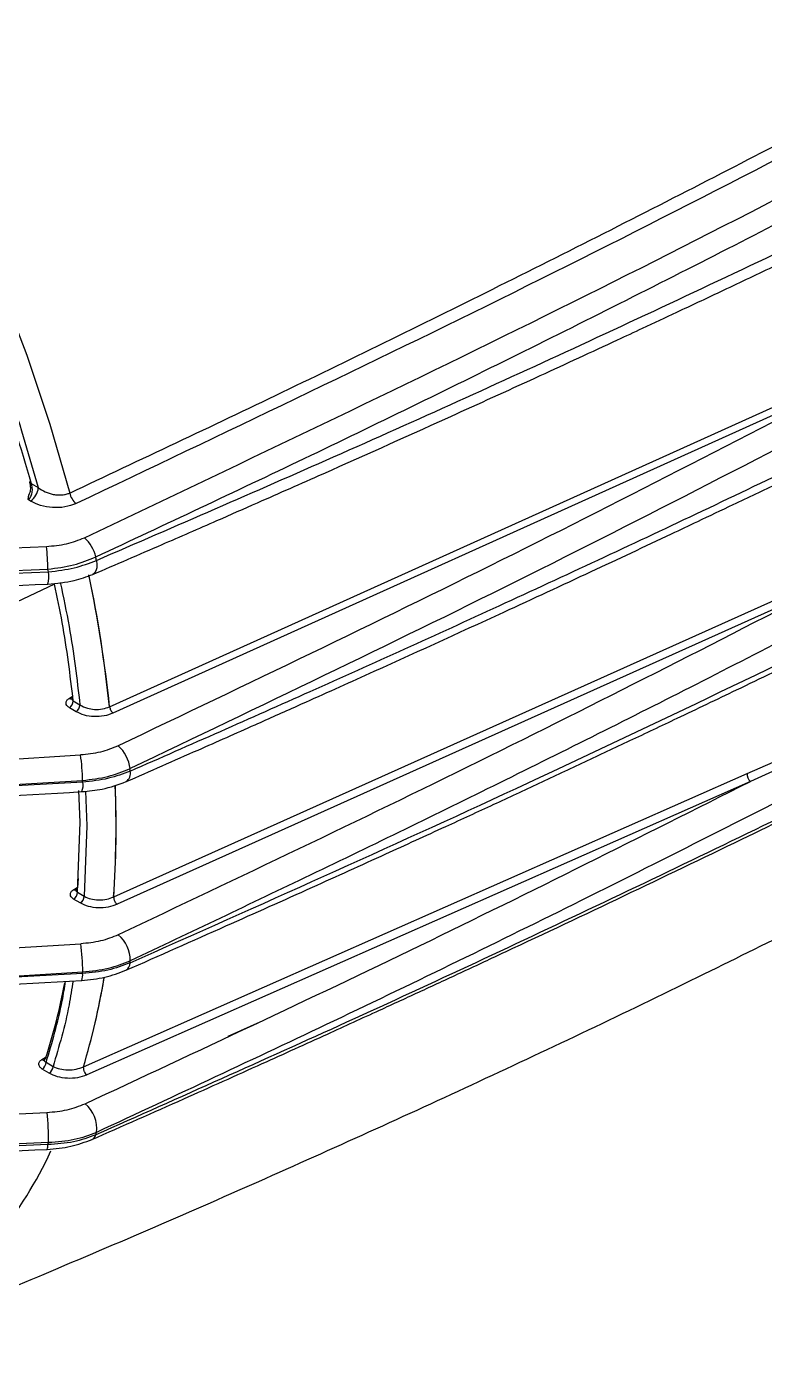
# Model space of a CAD drawing. Extents: x 16.5 to 113.1, y 4.4 to 84.5.
# Drawn here: x 24.159 to 26.158, y 5.874 to 9.481 of the extents above; entities that cross this region are included whole.
import ezdxf

# ---------------------------------------------------------------- set-up
doc = ezdxf.new("R2010")
doc.units = 0
doc.header["$MEASUREMENT"] = 0
doc.layers.add('OBJECT', color=7, linetype='CONTINUOUS')

msp = doc.modelspace()

# ---------------------------------------------------------------- linework, layer by layer
at = {"layer": 'OBJECT'}
for p, q in [((24.3839, 7.6391), (26.4544, 8.5737)), ((26.4634, 8.5564), (24.3929, 7.6218)), ((24.1712, 8.2439), (24.1906, 8.2324)), ((24.1628, 8.1999), (24.1651, 8.2125)), ((24.1693, 8.196), (24.1628, 8.1999)), ((23.2183, 8.031), (24.2126, 8.0732)), ((23.2217, 7.9726), (24.2166, 8.0118)), ((23.2237, 7.9661), (24.2184, 8.0043)), ((24.2346, 7.9706), (23.2412, 7.5061)), ((24.3949, 7.1239), (26.3295, 7.993)), ((26.3385, 7.9734), (24.4039, 7.104)), ((24.2741, 7.6618), (24.2835, 7.6677)), ((24.2808, 7.6619), (24.2816, 7.6614)), ((24.2854, 7.6547), (24.3036, 7.6438)), ((24.293, 7.6256), (24.2748, 7.6365)), ((26.1113, 7.4587), (26.3277, 7.5529)), ((23.3364, 7.4493), (24.3052, 7.5084)), ((26.3337, 7.5335), (26.12, 7.4369)), ((23.3416, 7.3814), (24.3105, 7.4396)), ((24.3109, 7.4348), (23.3417, 7.3808)), ((24.3131, 6.664), (26.1113, 7.4587)), ((26.12, 7.4369), (24.3217, 6.6419)), ((24.3037, 7.3267), (24.3008, 7.412)), ((24.3185, 7.4103), (24.3217, 7.3163)), ((24.2969, 7.1366), (24.3037, 7.3267)), ((24.3217, 7.3163), (24.3149, 7.1258)), ((24.2859, 7.1435), (24.2968, 7.1502)), ((24.2984, 7.1741), (24.2967, 7.1486)), ((24.3043, 7.1076), (24.2863, 7.1184)), ((24.2969, 7.1366), (24.3149, 7.1258)), ((24.3946, 7.1238), (24.3946, 7.1228)), ((24.3949, 7.1229), (24.3949, 7.1239)), ((23.3364, 6.938), (24.3056, 6.9969)), ((24.3105, 6.917), (23.3416, 6.8611)), ((23.3417, 6.8617), (24.3109, 6.9214)), ((24.7988, 6.7889), (24.7037, 6.7463)), ((24.2001, 6.6836), (24.2119, 6.6908)), ((24.2118, 6.6762), (24.2306, 6.665)), ((24.22, 6.6468), (24.2012, 6.658)), ((24.3128, 6.6639), (24.3125, 6.6608)), ((24.3128, 6.6609), (24.3131, 6.664)), ((23.2203, 6.4961), (24.2142, 6.5403)), ((24.2184, 6.4587), (23.2237, 6.4125)), ((24.2166, 6.4533), (23.2215, 6.4082))]:
    msp.add_line(p, q, dxfattribs=at)
at = {"layer": 'OBJECT', "flags": 128}
for points in [[(22.4163, 10.9094), (22.5604, 10.8094), (22.7033, 10.6988), (22.8442, 10.5783), (22.9824, 10.4482), (23.1173, 10.3093), (23.2483, 10.1622), (23.3748, 10.0076), (23.4962, 9.8461), (23.612, 9.6786), (23.7215, 9.5058), (23.8243, 9.3285), (23.9199, 9.1476), (24.0078, 8.9639), (24.0878, 8.7781), (24.1593, 8.5913), (24.222, 8.4043), (24.2757, 8.2178)], [(24.1712, 8.2439), (24.1695, 8.2443), (24.1682, 8.2449), (24.1675, 8.2457), (24.1673, 8.2467), (24.1676, 8.2478), (24.1685, 8.2489), (24.1693, 8.2497)], [(24.3482, 8.0355), (24.3494, 8.0247), (24.349, 8.015), (24.3468, 8.0069), (24.3431, 8.0009), (24.338, 7.9973)], [(24.2967, 7.1486), (24.2963, 7.1465), (24.2956, 7.1448), (24.2946, 7.1434), (24.2933, 7.1425), (24.2917, 7.1421), (24.2899, 7.1421), (24.2879, 7.1426), (24.2859, 7.1435)]]:
    msp.add_lwpolyline(points, dxfattribs=at)
at = {"layer": 'OBJECT'}
for centre, radius, start, end in [((24.1438, 8.2354), 0.0469, 302.9818, 356.325), ((24.3274, 8.2294), 0.0529, 192.5822, 229.5121), ((24.2549, 8.0261), 0.0931, 11.4605, 49.4003), ((23.5979, 8.0023), 0.6188, 0.8779, 6.5725), ((20.1383, 7.0496), 4.3238, 13.1798, 13.3033), ((19.9258, 6.9849), 4.4119, 13.3602, 13.4601), ((24.1283, 7.9927), 0.0908, 346.2754, 7.3509), ((20.7032, 7.2456), 3.7014, 6.102, 11.7043), ((20.7337, 7.2504), 3.6709, 6.0795, 11.6625), ((24.2788, 7.6684), 0.0081, 234.7196, 287.4787), ((24.262, 7.6562), 0.0235, 303.0904, 356.3183), ((24.2802, 7.6453), 0.0235, 303.0915, 356.3172), ((23.7984, 7.4345), 0.5121, 0.5779, 8.2983), ((24.3463, 7.462), 0.0933, 5.8361, 49.5594), ((21.0106, 7.1836), 3.4405, 4.6882, 4.7992), ((24.2742, 7.426), 0.0378, 333.8457, 13.4122), ((20.6098, 7.126), 3.714, 4.7682, 4.8435), ((24.4137, 7.4585), 0.0267, 303.1646, 13.6523), ((26.1371, 7.4564), 0.0259, 174.8815, 228.6886), ((21.6154, 7.3158), 2.7859, 356.0476, 2.2633), ((21.6442, 7.3154), 2.7573, 356.016, 2.2567), ((24.2735, 7.1381), 0.0235, 303.0898, 356.317), ((24.2915, 7.1273), 0.0235, 303.0915, 356.3172), ((24.403, 7.1049), 0.0207, 113.1063, 113.8353), ((23.7969, 6.923), 0.5141, 359.8234, 8.2684), ((24.3485, 6.9518), 0.0912, 359.737, 49.7769), ((24.4174, 6.9443), 0.0217, 298.8731, 2.836), ((21.9203, 7.1796), 2.5297, 354.6882, 354.8249), ((22.4841, 7.2352), 1.8115, 342.3602, 349.058), ((24.2761, 6.9116), 0.0349, 337.0604, 8.842), ((21.5589, 7.1754), 2.7638, 354.6346, 354.7261), ((22.4536, 7.2227), 1.9414, 343.273, 350.5535), ((22.4546, 7.2226), 1.9406, 343.2723, 350.5028), ((24.2048, 6.6904), 0.00829, 235.1706, 285.6952), ((24.1884, 6.6777), 0.0235, 303.0909, 356.3165), ((24.2072, 6.6665), 0.0235, 303.0885, 356.3176), ((24.317, 6.6542), 0.0106, 111.6706, 113.0764), ((24.2617, 6.4969), 0.0872, 353.0168, 50.2447), ((23.5841, 6.4675), 0.6343, 359.21, 6.5914), ((22.4766, 7.0287), 1.8326, 341.7006, 341.879), ((24.3286, 6.4834), 0.0179, 292.9451, 347.9633), ((22.6663, 7.026), 1.7665, 341.9827, 342.208), ((23.1608, 6.9317), 1.1738, 308.0178, 335.0356), ((24.1892, 6.4502), 0.0276, 339.0505, 6.3812)]:
    msp.add_arc(centre, radius, start, end, dxfattribs=at)
for points, knots in [([(22.3807, 10.8377), (22.4444, 10.7939), (22.5727, 10.7057), (22.7634, 10.5481), (22.9529, 10.371), (23.1384, 10.1739), (23.3173, 9.9591), (23.4866, 9.7298), (23.644, 9.4889), (23.7873, 9.2397), (23.9148, 8.9863), (24.0248, 8.7322), (24.1185, 8.4805), (24.1667, 8.3146), (24.1906, 8.2324)], [0, 0, 0, 0, 0.0803207, 0.16194, 0.244772, 0.3293776, 0.4144874, 0.5, 0.5855181, 0.670628, 0.755228, 0.8380655, 0.919682, 1, 1, 1, 1]), ([(24.2757, 8.2178), (24.4681, 8.3085), (24.86, 8.493), (25.4486, 8.7819), (26.034, 9.0782), (26.6108, 9.3803), (27.1617, 9.6773), (27.5198, 9.8785), (27.6931, 9.9759)], [0, 0, 0, 0, 0.1629055, 0.3317197, 0.5064476, 0.6730341, 0.8417969, 1, 1, 1, 1]), ([(23.3063, 9.9444), (23.3701, 9.8598), (23.4982, 9.6898), (23.672, 9.415), (23.8297, 9.129), (23.9669, 8.8351), (24.0838, 8.5385), (24.1422, 8.3419), (24.1712, 8.2439)], [0, 0, 0, 0, 0.165461, 0.332207, 0.5, 0.667784, 0.834534, 1, 1, 1, 1]), ([(27.6931, 9.9375), (27.3417, 9.7421), (26.6184, 9.3397), (25.4847, 8.7562), (24.69, 8.378), (24.293, 8.1891)], [0, 0, 0, 0, 0.320958, 0.660773, 1, 1, 1, 1]), ([(24.3155, 8.0967), (24.721, 8.2893), (25.5327, 8.6748), (26.6584, 9.2529), (27.3657, 9.6459), (27.6931, 9.8278)], [0, 0, 0, 0, 0.349093, 0.698645, 1, 1, 1, 1]), ([(24.3461, 8.0446), (24.535, 8.1332), (24.9192, 8.3134), (25.4962, 8.5951), (26.07, 8.8839), (26.6358, 9.1782), (27.1749, 9.4668), (27.5248, 9.6618), (27.6931, 9.7555)], [0, 0, 0, 0, 0.163498, 0.332589, 0.507278, 0.674243, 0.843354, 1, 1, 1, 1]), ([(24.3482, 8.0355), (24.563, 8.1285), (25.0051, 8.32), (25.6755, 8.6234), (26.1262, 8.8369), (26.3576, 8.9466)], [0, 0, 0, 0, 0.315, 0.648332, 1, 1, 1, 1]), ([(24.338, 7.9973), (24.4007, 8.0243), (24.5132, 8.0728), (24.6619, 8.1376), (24.7774, 8.1883), (24.8732, 8.2306), (25.053, 8.3103), (25.2792, 8.4119), (25.5447, 8.533), (25.7129, 8.6108), (25.8362, 8.6681), (25.9291, 8.7116), (26.0466, 8.7668), (26.1888, 8.8342), (26.2915, 8.8833), (26.347, 8.9099)], [0, 0, 0, 0, 0.091691, 0.164514, 0.218476, 0.261777, 0.30597, 0.484367, 0.5981, 0.703041, 0.737311, 0.783982, 0.843319, 0.915324, 1, 1, 1, 1]), ([(26.4634, 8.5564), (26.1264, 8.3817), (25.4523, 8.0324), (24.7553, 7.6995), (24.4068, 7.533)], [0, 0, 0, 0, 0.499931, 1, 1, 1, 1]), ([(26.522, 8.5089), (26.1784, 8.3306), (25.4958, 7.9764), (24.7897, 7.639), (24.4391, 7.4715)], [0, 0, 0, 0, 0.50338, 1, 1, 1, 1]), ([(24.4396, 7.4648), (24.6026, 7.5364), (24.9381, 7.6839), (25.4492, 7.9162), (25.9836, 8.1649), (26.3436, 8.3389), (26.5283, 8.4281)], [0, 0, 0, 0, 0.22962, 0.472827, 0.72962, 1, 1, 1, 1]), ([(24.4283, 7.4362), (24.4935, 7.4647), (24.6104, 7.5159), (24.765, 7.5845), (24.885, 7.638), (24.9847, 7.6827), (25.1716, 7.7669), (25.4068, 7.8743), (25.6827, 8.0022), (25.8576, 8.0843), (25.9858, 8.1449), (26.0823, 8.1908), (26.2045, 8.2491), (26.3523, 8.3203), (26.459, 8.3722), (26.5167, 8.4002)], [0, 0, 0, 0, 0.09169, 0.164513, 0.218477, 0.261778, 0.305972, 0.48437, 0.598102, 0.703044, 0.737312, 0.783982, 0.843318, 0.915323, 1, 1, 1, 1]), ([(24.1628, 8.1999), (24.1641, 8.2008), (24.1667, 8.2028), (24.17, 8.2073), (24.1725, 8.2128), (24.1745, 8.2209), (24.1749, 8.2319), (24.1724, 8.2399), (24.1712, 8.2439)], [0, 0, 0, 0, 0.115727, 0.237004, 0.365059, 0.500934, 0.749863, 1, 1, 1, 1]), ([(24.1674, 8.2461), (24.1682, 8.2416), (24.1698, 8.2327), (24.1686, 8.2206), (24.1656, 8.2148), (24.1646, 8.2128)], [0, 0, 0, 0, 0.402238, 0.791312, 1, 1, 1, 1]), ([(24.1906, 8.2324), (24.1965, 8.2283), (24.2084, 8.2204), (24.2277, 8.2144), (24.2436, 8.2124), (24.2556, 8.2126), (24.2665, 8.2143), (24.2727, 8.2167), (24.2757, 8.2178)], [0, 0, 0, 0, 0.250259, 0.499689, 0.634038, 0.76157, 0.883198, 1, 1, 1, 1]), ([(24.293, 8.1891), (24.2833, 8.1856), (24.2638, 8.1785), (24.229, 8.1775), (24.1956, 8.183), (24.1781, 8.1917), (24.1693, 8.196)], [0, 0, 0, 0, 0.2497037, 0.4994833, 0.7493642, 1, 1, 1, 1]), ([(24.2126, 8.0732), (24.2312, 8.0748), (24.2684, 8.0782), (24.2997, 8.0905), (24.3155, 8.0967)], [0, 0, 0, 0, 0.498689, 1, 1, 1, 1]), ([(24.3355, 6.4669), (24.4188, 6.5036), (24.5733, 6.5719), (24.7859, 6.6674), (24.9625, 6.7474), (25.106, 6.8131), (25.2285, 6.8695), (25.3424, 6.9223), (25.5257, 7.0078), (25.778, 7.1269), (26.0812, 7.2726), (26.3653, 7.4113), (26.6226, 7.5388), (26.822, 7.6391), (26.9758, 7.7171), (27.1024, 7.7817), (27.2587, 7.8622), (27.4447, 7.9589), (27.5929, 8.0365), (27.6787, 8.0822), (27.6931, 8.0899)], [0, 0, 0, 0, 0.071655, 0.133072, 0.184261, 0.22523, 0.258397, 0.291507, 0.325145, 0.419722, 0.514664, 0.595221, 0.674581, 0.746977, 0.776419, 0.814924, 0.862775, 0.919976, 0.986531, 1, 1, 1, 1]), ([(27.6931, 8.0977), (27.4881, 7.9901), (27.0658, 7.7683), (26.4086, 7.439), (25.7252, 7.1084), (25.0373, 6.7873), (24.5734, 6.5808), (24.3461, 6.4796)], [0, 0, 0, 0, 0.190637, 0.392769, 0.598173, 0.803117, 1, 1, 1, 1]), ([(24.2166, 8.0118), (24.2403, 8.0148), (24.2872, 8.0206), (24.3266, 8.0366), (24.3461, 8.0446)], [0, 0, 0, 0, 0.506803, 1, 1, 1, 1]), ([(24.2184, 8.0043), (24.2423, 8.0072), (24.2892, 8.0129), (24.3288, 8.028), (24.3482, 8.0355)], [0, 0, 0, 0, 0.509049, 1, 1, 1, 1]), ([(23.2222, 7.93), (23.3722, 7.9357), (23.7038, 7.9484), (24.0351, 7.9631), (24.2165, 7.9712)], [0, 0, 0, 0, 0.452475, 1, 1, 1, 1]), ([(24.2165, 7.9712), (24.2408, 7.9733), (24.2842, 7.9772), (24.3216, 7.9912), (24.3381, 7.9974)], [0, 0, 0, 0, 0.559422, 1, 1, 1, 1]), ([(24.2854, 7.6547), (24.277, 7.7249), (24.2646, 7.8287), (24.2419, 7.9359), (24.2346, 7.9706)], [0, 0, 0, 0, 0.676025, 1, 1, 1, 1]), ([(24.25, 7.9757), (24.2585, 7.9357), (24.2822, 7.8231), (24.2952, 7.7141), (24.3036, 7.6438)], [0, 0, 0, 0, 0.35548, 1, 1, 1, 1]), ([(26.3385, 7.9734), (26.0215, 7.811), (25.3877, 7.4865), (24.734, 7.1764), (24.4073, 7.0214)], [0, 0, 0, 0, 0.500229, 1, 1, 1, 1]), ([(26.5283, 7.986), (26.3436, 7.8902), (25.9836, 7.7034), (25.4492, 7.4363), (24.9381, 7.1868), (24.6026, 7.0283), (24.4396, 6.9514)], [0, 0, 0, 0, 0.27038, 0.527173, 0.77038, 1, 1, 1, 1]), ([(24.4391, 6.9454), (24.7897, 7.1016), (25.4958, 7.4161), (26.1784, 7.7462), (26.522, 7.9124)], [0, 0, 0, 0, 0.49662, 1, 1, 1, 1]), ([(24.4279, 6.9253), (24.5184, 6.9652), (24.6875, 7.0399), (24.9219, 7.145), (25.1202, 7.235), (25.2837, 7.3098), (25.4224, 7.3738), (25.5479, 7.4321), (25.6709, 7.4896), (25.7955, 7.5482), (25.9327, 7.6132), (26.0947, 7.6905), (26.2913, 7.7852), (26.4336, 7.8548), (26.5107, 7.8925)], [0, 0, 0, 0, 0.127673, 0.238652, 0.332946, 0.410559, 0.472851, 0.532128, 0.591338, 0.650482, 0.712496, 0.790612, 0.886445, 1, 1, 1, 1]), ([(24.2748, 7.6365), (24.2723, 7.6383), (24.2674, 7.642), (24.2651, 7.6491), (24.267, 7.6562), (24.2717, 7.6599), (24.2741, 7.6618)], [0, 0, 0, 0, 0.250074, 0.499948, 0.749383, 1, 1, 1, 1]), ([(24.2808, 7.6619), (24.281, 7.661), (24.2813, 7.6593), (24.2829, 7.6569), (24.2845, 7.6554), (24.2854, 7.6547)], [0, 0, 0, 0, 0.338146, 0.635178, 1, 1, 1, 1]), ([(24.3929, 7.6218), (24.3851, 7.6189), (24.3695, 7.6131), (24.3417, 7.6115), (24.3144, 7.6152), (24.3001, 7.6222), (24.293, 7.6256)], [0, 0, 0, 0, 0.249736, 0.499486, 0.74926, 1, 1, 1, 1]), ([(24.3036, 7.6438), (24.3099, 7.6405), (24.3215, 7.6346), (24.3434, 7.6312), (24.3651, 7.6321), (24.3776, 7.6368), (24.3837, 7.639)], [0, 0, 0, 0, 0.275543, 0.500053, 0.755367, 1, 1, 1, 1]), ([(24.3839, 7.6391), (24.3842, 7.6376), (24.3847, 7.6344), (24.3868, 7.6293), (24.3897, 7.6248), (24.3918, 7.6228), (24.3929, 7.6218)], [0, 0, 0, 0, 0.241912, 0.499998, 0.758083, 1, 1, 1, 1]), ([(24.4068, 7.533), (24.3913, 7.5267), (24.3603, 7.5142), (24.3235, 7.5103), (24.3052, 7.5084)], [0, 0, 0, 0, 0.50155, 1, 1, 1, 1]), ([(24.3105, 7.4396), (24.334, 7.4423), (24.3805, 7.4477), (24.4197, 7.4636), (24.4391, 7.4715)], [0, 0, 0, 0, 0.503406, 1, 1, 1, 1]), ([(26.3576, 7.466), (26.1262, 7.3482), (25.6755, 7.1187), (25.0051, 6.7924), (24.563, 6.5864), (24.3482, 6.4863)], [0, 0, 0, 0, 0.351668, 0.685, 1, 1, 1, 1]), ([(24.3086, 7.4091), (24.3273, 7.4108), (24.3701, 7.4148), (24.4073, 7.4285), (24.4283, 7.4362)], [0, 0, 0, 0, 0.436517, 1, 1, 1, 1]), ([(24.4396, 7.4648), (24.4205, 7.4575), (24.3813, 7.4425), (24.3348, 7.4374), (24.3109, 7.4348)], [0, 0, 0, 0, 0.488529, 1, 1, 1, 1]), ([(24.3174, 6.5639), (24.6216, 6.7058), (25.2314, 6.9902), (25.8233, 7.2878), (26.12, 7.4369)], [0, 0, 0, 0, 0.498752, 1, 1, 1, 1]), ([(23.3393, 7.3541), (23.4855, 7.3624), (23.8086, 7.3806), (24.1317, 7.399), (24.3086, 7.4091)], [0, 0, 0, 0, 0.452472, 1, 1, 1, 1]), ([(23.6486, 5.8744), (23.8347, 5.9499), (24.2225, 6.1069), (24.8073, 6.3602), (25.4035, 6.6311), (25.9814, 6.9061), (26.3578, 7.0963), (26.5389, 7.1878)], [0, 0, 0, 0, 0.1902424, 0.3962076, 0.6023972, 0.8087754, 1, 1, 1, 1]), ([(24.2863, 7.1184), (24.2838, 7.1202), (24.279, 7.1239), (24.2768, 7.1309), (24.2788, 7.138), (24.2835, 7.1417), (24.2859, 7.1435)], [0, 0, 0, 0, 0.250044, 0.499888, 0.749256, 1, 1, 1, 1]), ([(24.2967, 7.1486), (24.2955, 7.1476), (24.2931, 7.1458), (24.2921, 7.1424), (24.293, 7.1398), (24.2947, 7.1378), (24.2961, 7.137), (24.2969, 7.1366)], [0, 0, 0, 0, 0.247052, 0.499455, 0.726368, 0.857452, 1, 1, 1, 1]), ([(24.4039, 7.104), (24.3961, 7.1011), (24.3806, 7.0953), (24.3529, 7.0936), (24.3257, 7.0973), (24.3115, 7.1042), (24.3043, 7.1076)], [0, 0, 0, 0, 0.249768, 0.499524, 0.749281, 1, 1, 1, 1]), ([(24.3149, 7.1258), (24.3206, 7.1231), (24.332, 7.1178), (24.3542, 7.1151), (24.3764, 7.1167), (24.3888, 7.1215), (24.3946, 7.1238)], [0, 0, 0, 0, 0.2504931, 0.5000217, 0.7627112, 1, 1, 1, 1]), ([(24.3949, 7.1229), (24.395, 7.1213), (24.3952, 7.1188), (24.3964, 7.1151), (24.3976, 7.1123), (24.399, 7.1097), (24.4011, 7.1066), (24.4028, 7.105), (24.4039, 7.104)], [0, 0, 0, 0, 0.24273, 0.372399, 0.504166, 0.63532, 0.763244, 1, 1, 1, 1]), ([(24.4073, 7.0214), (24.3918, 7.0152), (24.3608, 7.0027), (24.324, 6.9988), (24.3056, 6.9969)], [0, 0, 0, 0, 0.50157, 1, 1, 1, 1]), ([(24.3082, 6.8981), (24.3296, 6.9002), (24.3726, 6.9044), (24.4095, 6.9183), (24.4279, 6.9253)], [0, 0, 0, 0, 0.4988017, 1, 1, 1, 1]), ([(24.4391, 6.9454), (24.4197, 6.9381), (24.3805, 6.9233), (24.334, 6.9191), (24.3105, 6.917)], [0, 0, 0, 0, 0.496594, 1, 1, 1, 1]), ([(24.3109, 6.9214), (24.3348, 6.9237), (24.3813, 6.9282), (24.4205, 6.9438), (24.4396, 6.9514)], [0, 0, 0, 0, 0.511471, 1, 1, 1, 1]), ([(23.3393, 6.8429), (23.4855, 6.8512), (23.8084, 6.8695), (24.1314, 6.888), (24.3082, 6.8981)], [0, 0, 0, 0, 0.452489, 1, 1, 1, 1]), ([(24.2118, 6.6762), (24.2282, 6.7301), (24.2495, 6.8001), (24.2617, 6.8777), (24.2645, 6.8956)], [0, 0, 0, 0, 0.769397, 1, 1, 1, 1]), ([(24.2848, 6.8967), (24.2814, 6.8749), (24.2688, 6.7931), (24.2467, 6.7191), (24.2306, 6.665)], [0, 0, 0, 0, 0.267427, 1, 1, 1, 1]), ([(24.2012, 6.658), (24.1987, 6.6598), (24.1937, 6.6635), (24.1911, 6.6707), (24.1927, 6.6766), (24.1962, 6.6809), (24.1988, 6.6827), (24.2001, 6.6836)], [0, 0, 0, 0, 0.249848, 0.499446, 0.748666, 0.874857, 1, 1, 1, 1]), ([(24.2104, 6.6862), (24.2098, 6.6858), (24.2085, 6.6849), (24.2072, 6.6834), (24.2064, 6.6819), (24.2065, 6.6809), (24.2066, 6.6804)], [0, 0, 0, 0, 0.233493, 0.476123, 0.730782, 1, 1, 1, 1]), ([(24.2066, 6.6804), (24.2069, 6.6796), (24.2077, 6.6779), (24.2103, 6.6768), (24.2118, 6.6762)], [0, 0, 0, 0, 0.420605, 1, 1, 1, 1]), ([(24.3217, 6.6419), (24.3137, 6.639), (24.2977, 6.6332), (24.2692, 6.632), (24.2417, 6.6362), (24.2272, 6.6433), (24.22, 6.6468)], [0, 0, 0, 0, 0.249669, 0.499417, 0.749226, 1, 1, 1, 1]), ([(24.2306, 6.665), (24.2364, 6.6625), (24.2481, 6.6575), (24.2706, 6.655), (24.2937, 6.6567), (24.3066, 6.6616), (24.3128, 6.6639)], [0, 0, 0, 0, 0.250635, 0.500304, 0.760651, 1, 1, 1, 1]), ([(24.3128, 6.6609), (24.3129, 6.6592), (24.3131, 6.6566), (24.3143, 6.6529), (24.3159, 6.6492), (24.3184, 6.645), (24.3206, 6.6429), (24.3217, 6.6419)], [0, 0, 0, 0, 0.251191, 0.383289, 0.515914, 0.77076, 1, 1, 1, 1]), ([(24.2142, 6.5403), (24.2328, 6.542), (24.2701, 6.5454), (24.3016, 6.5577), (24.3174, 6.5639)], [0, 0, 0, 0, 0.498606, 1, 1, 1, 1]), ([(24.2149, 6.4404), (24.2366, 6.4423), (24.2802, 6.4461), (24.3177, 6.4602), (24.3365, 6.4673)], [0, 0, 0, 0, 0.497727, 1, 1, 1, 1]), ([(24.3461, 6.4796), (24.3266, 6.4725), (24.2872, 6.4579), (24.2403, 6.4549), (24.2166, 6.4533)], [0, 0, 0, 0, 0.4931971, 1, 1, 1, 1]), ([(24.3482, 6.4863), (24.3288, 6.4788), (24.2892, 6.4636), (24.2423, 6.4604), (24.2184, 6.4587)], [0, 0, 0, 0, 0.490951, 1, 1, 1, 1]), ([(23.2202, 6.3973), (23.3703, 6.4033), (23.702, 6.4166), (24.0335, 6.432), (24.2149, 6.4404)], [0, 0, 0, 0, 0.4525278, 1, 1, 1, 1])]:
    msp.add_open_spline(points, degree=3, knots=knots, dxfattribs=at)

doc.saveas('drawing.dxf')
